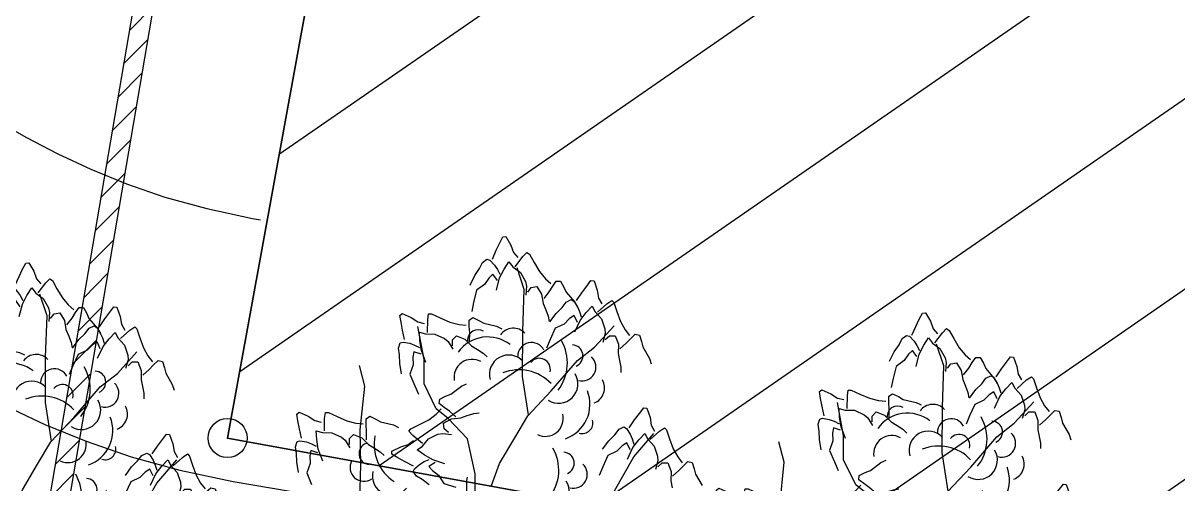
# Model space of a CAD drawing. Header units: millimetres. Extents: x 524954 to 526204, y 9523489 to 9524010.
# Drawn here: x 525939.06 to 525953.82, y 9523762.71 to 9523768.59 of the extents above; entities that cross this region are included whole.
import ezdxf

# ---------------------------------------------------------------- set-up
doc = ezdxf.new("R2010")
doc.units = ezdxf.units.MM
doc.header["$PDMODE"] = 32
doc.header["$PDSIZE"] = 0.5
doc.linetypes.add('ACAD_ISO12W100', pattern=[21, 12, -3, 0, -3, 0, -3])
for name, color, linetype in [('Arbre', 34, 'ACAD_ISO12W100'), ('Bati', 6, 'Continuous'), ('Bati_H', 1, 'Continuous'), ('Cloture', 7, 'Continuous'), ('CN_01_00', 3, 'Continuous'), ('CN_02_00', 4, 'Continuous'), ('Murs', 1, 'Continuous'), ('TopoAlt', 3, 'Continuous'), ('TOPOJIS', 7, 'Continuous')]:
    doc.layers.add(name, color=color, linetype=linetype)
doc.styles.add('Simplex 1.0', font='Simplex.shx', dxfattribs={"width": 0.99, "height": 1})

# ---------------------------------------------------------------- blocks, each defined once
blk = doc.blocks.new('TCPOINT M')
at = {"color": 0}
blk.add_point((0, 0), dxfattribs=at)
at = {"layer": 'TopoAlt', "style": 'Simplex 1.0', "width": 0.99}
blk.add_attdef('ALT', (0.15, 0.15), '', height=1, dxfattribs=at)
blk = doc.blocks.new('v088')
at = {"color": 3, "linetype": 'Continuous'}
for p, q in [((-0.024, 12.318), (0.016, 12.396)), ((0.016, 12.396), (0.055, 12.4)), ((0.055, 12.4), (0.118, 12.291)), ((-0.069, 12.224), (-0.024, 12.318)), ((0.118, 12.291), (0.152, 12.195)), ((-0.243, 12.069), (-0.188, 12.111)), ((-0.188, 12.111), (-0.15, 12.099)), ((-0.118, 12.113), (-0.069, 12.224)), ((0.152, 12.195), (0.207, 12.131)), ((0.175, 12.015), (0.272, 12.144)), ((0.272, 12.144), (0.324, 12.197)), ((0.324, 12.197), (0.356, 12.175)), ((0.356, 12.175), (0.415, 12.069)), ((-0.344, 11.901), (-0.283, 11.991)), ((-0.283, 11.991), (-0.243, 12.069)), ((-0.15, 12.099), (-0.092, 12.035)), ((-0.092, 12.035), (-0.054, 11.98)), ((-0.054, 11.98), (-0.022, 11.919)), ((-0.025, 11.872), (0.032, 11.984)), ((0.032, 11.984), (0.092, 12.078)), ((0.092, 12.078), (0.144, 12.013)), ((0.144, 12.013), (0.24, 11.942)), ((0.415, 12.069), (0.484, 11.953)), ((0.484, 11.953), (0.56, 11.862)), ((-0.403, 11.78), (-0.344, 11.901)), ((-0.162, 11.869), (-0.217, 11.788)), ((-0.112, 11.918), (-0.162, 11.869)), ((-0.054, 11.839), (-0.112, 11.918)), ((-0.066, 11.715), (-0.025, 11.872)), ((0.24, 11.942), (0.305, 11.825)), ((0.305, 11.825), (0.32, 11.765)), ((0.56, 11.862), (0.63, 11.801)), ((0.653, 11.766), (0.699, 11.829)), ((0.699, 11.829), (0.754, 11.828)), ((0.754, 11.828), (0.796, 11.754)), ((1.089, 11.768), (1.142, 11.837)), ((1.142, 11.837), (1.181, 11.833)), ((1.181, 11.833), (1.223, 11.714)), ((-0.32, 11.714), (-0.357, 11.558)), ((-0.217, 11.788), (-0.32, 11.714)), ((0.32, 11.765), (0.311, 11.65)), ((0.334, 11.69), (0.378, 11.749)), ((0.378, 11.749), (0.45, 11.762)), ((0.45, 11.762), (0.511, 11.664)), ((0.511, 11.664), (0.53, 11.547)), ((0.542, 11.608), (0.608, 11.694)), ((0.608, 11.694), (0.653, 11.766)), ((0.796, 11.754), (0.824, 11.689)), ((0.824, 11.689), (0.934, 11.561)), ((0.958, 11.583), (1.027, 11.683)), ((1.027, 11.683), (1.089, 11.768)), ((1.223, 11.714), (1.239, 11.614)), ((-0.357, 11.558), (-0.382, 11.444)), ((0.53, 11.547), (0.565, 11.463)), ((0.773, 11.494), (0.827, 11.564)), ((0.827, 11.564), (0.889, 11.595)), ((0.889, 11.595), (0.923, 11.575)), ((0.923, 11.575), (0.969, 11.502)), ((0.934, 11.561), (0.97, 11.497)), ((1.081, 11.429), (1.158, 11.51)), ((1.158, 11.51), (1.196, 11.437)), ((1.227, 11.433), (1.346, 11.541)), ((1.239, 11.614), (1.281, 11.541)), ((1.346, 11.541), (1.408, 11.583)), ((1.408, 11.583), (1.435, 11.556)), ((1.435, 11.556), (1.473, 11.441)), ((-1.299, 11.392), (-1.27, 11.417)), ((-1.285, 11.305), (-1.299, 11.392)), ((-1.27, 11.417), (-1.154, 11.366)), ((-1.154, 11.366), (-1.07, 11.309)), ((-0.943, 11.337), (-0.932, 11.411)), ((-0.932, 11.411), (-0.894, 11.412)), ((-0.894, 11.412), (-0.784, 11.361)), ((-0.413, 11.333), (-0.367, 11.365)), ((-0.367, 11.365), (-0.29, 11.329)), ((0.565, 11.463), (0.596, 11.383)), ((0.596, 11.383), (0.609, 11.315)), ((0.615, 11.31), (0.696, 11.418)), ((0.696, 11.418), (0.773, 11.494)), ((0.927, 11.391), (0.869, 11.352)), ((0.969, 11.302), (0.927, 11.391)), ((0.969, 11.502), (0.996, 11.441)), ((0.996, 11.441), (1.016, 11.375)), ((1.004, 11.329), (1.081, 11.429)), ((1.196, 11.437), (1.277, 11.348)), ((1.473, 11.441), (1.519, 11.314)), ((-1.266, 11.203), (-1.285, 11.305)), ((-1.07, 11.309), (-0.988, 11.29)), ((-0.947, 11.176), (-0.943, 11.337)), ((-0.784, 11.361), (-0.66, 11.307)), ((-0.66, 11.307), (-0.544, 11.278)), ((-0.544, 11.278), (-0.452, 11.27)), ((-0.413, 11.254), (-0.413, 11.333)), ((-0.408, 11.17), (-0.413, 11.254)), ((-0.29, 11.329), (-0.229, 11.292)), ((-0.229, 11.292), (-0.065, 11.254)), ((-0.065, 11.254), (0.001, 11.223)), ((0.685, 11.229), (0.619, 11.083)), ((0.8, 11.283), (0.685, 11.229)), ((0.869, 11.352), (0.8, 11.283)), ((0.935, 11.183), (1.004, 11.329)), ((1.277, 11.348), (1.319, 11.221)), ((1.319, 11.221), (1.323, 11.16)), ((1.519, 11.314), (1.577, 11.21)), ((-1.241, 11.084), (-1.266, 11.203)), ((-1.05, 11.179), (-0.971, 11.157)), ((-1.044, 11.067), (-1.05, 11.179)), ((-1.024, 10.943), (-1.044, 11.067)), ((-0.971, 11.157), (-0.851, 11.155)), ((-0.851, 11.155), (-0.73, 11.098)), ((-0.73, 11.098), (-0.682, 11.059)), ((-0.626, 11.08), (-0.576, 11.133)), ((-0.626, 11.006), (-0.626, 11.08)), ((-0.576, 11.133), (-0.468, 11.09)), ((-0.468, 11.09), (-0.384, 11.005)), ((-0.41, 11.061), (-0.408, 11.17)), ((0.619, 11.083), (0.573, 10.975)), ((1.323, 11.16), (1.292, 11.048)), ((1.323, 11.083), (1.377, 11.133)), ((1.377, 11.133), (1.45, 11.133)), ((1.45, 11.133), (1.492, 11.025)), ((1.577, 11.21), (1.635, 11.137)), ((1.592, 11.037), (1.65, 11.098)), ((1.65, 11.098), (1.708, 11.152)), ((1.708, 11.152), (1.762, 11.141)), ((1.762, 11.141), (1.789, 11.06)), ((-1.317, 10.975), (-1.297, 11.041)), ((-1.303, 10.889), (-1.317, 10.975)), ((-1.297, 11.041), (-1.259, 11.053)), ((-1.259, 11.053), (-1.174, 11.037)), ((-1.174, 11.037), (-1.111, 11.014)), ((-1.122, 10.929), (-1.134, 10.861)), ((-1.029, 10.899), (-1.122, 10.929)), ((-1.111, 11.014), (-1.05, 10.983)), ((-0.966, 10.792), (-1.024, 10.943)), ((-0.682, 11.059), (-0.622, 10.96)), ((-0.384, 11.005), (-0.307, 10.958)), ((-0.307, 10.958), (-0.234, 10.911)), ((1.492, 11.025), (1.489, 10.906)), ((1.512, 10.964), (1.592, 11.037)), ((1.789, 11.06), (1.804, 10.991)), ((1.804, 10.991), (1.889, 10.844)), ((-1.3, 10.78), (-1.303, 10.889)), ((-1.277, 10.647), (-1.3, 10.78)), ((-1.134, 10.861), (-1.131, 10.763)), ((-0.234, 10.911), (-0.184, 10.864)), ((1.489, 10.906), (1.508, 10.818)), ((1.508, 10.818), (1.523, 10.733)), ((1.889, 10.844), (1.912, 10.775)), ((-1.131, 10.763), (-1.171, 10.642)), ((-1.171, 10.642), (-1.109, 10.494)), ((1.523, 10.733), (1.523, 10.664)), ((-1.109, 10.494), (-1.063, 10.387)), ((-0.648, 10.385), (-0.514, 10.488)), ((-0.514, 10.488), (-0.448, 10.519)), ((-0.791, 10.323), (-0.715, 10.36)), ((-0.715, 10.36), (-0.648, 10.385)), ((-0.836, 10.131), (-0.771, 10.198)), ((-0.796, 10.268), (-0.791, 10.323)), ((-0.735, 10.218), (-0.796, 10.268)), ((-0.666, 10.169), (-0.735, 10.218)), ((1.762, 10.142), (1.816, 10.212)), ((1.816, 10.212), (1.854, 10.208)), ((1.854, 10.208), (1.896, 10.089)), ((-2.616, 10.132), (-2.587, 10.158)), ((-2.603, 10.046), (-2.616, 10.132)), ((-2.583, 9.943), (-2.603, 10.046)), ((-2.587, 10.158), (-2.471, 10.107)), ((-2.471, 10.107), (-2.388, 10.049)), ((-2.388, 10.049), (-2.306, 10.03)), ((-2.264, 9.917), (-2.261, 10.077)), ((-2.261, 10.077), (-2.249, 10.151)), ((-2.249, 10.151), (-2.211, 10.152)), ((-2.211, 10.152), (-2.101, 10.101)), ((-2.101, 10.101), (-1.977, 10.047)), ((-1.977, 10.047), (-1.862, 10.018)), ((-1.731, 9.995), (-1.73, 10.074)), ((-1.73, 10.074), (-1.685, 10.105)), ((-1.685, 10.105), (-1.608, 10.069)), ((-1.608, 10.069), (-1.547, 10.033)), ((-1.051, 9.998), (-0.931, 10.06)), ((-0.931, 10.06), (-0.836, 10.131)), ((-0.743, 10.015), (-0.642, 10.071)), ((-0.583, 10.098), (-0.666, 10.169)), ((-0.642, 10.071), (-0.523, 10.083)), ((-0.523, 10.083), (-0.438, 10.113)), ((-0.438, 10.113), (-0.356, 10.14)), ((-0.356, 10.14), (-0.287, 10.149)), ((1.631, 9.958), (1.7, 10.058)), ((1.7, 10.058), (1.762, 10.142)), ((1.896, 10.089), (1.912, 9.989)), ((-2.558, 9.824), (-2.583, 9.943)), ((-2.368, 9.919), (-2.288, 9.897)), ((-2.362, 9.808), (-2.368, 9.919)), ((-2.288, 9.897), (-2.168, 9.895)), ((-2.168, 9.895), (-2.047, 9.839)), ((-1.862, 10.018), (-1.769, 10.01)), ((-1.725, 9.911), (-1.731, 9.995)), ((-1.728, 9.802), (-1.725, 9.911)), ((-1.547, 10.033), (-1.382, 9.994)), ((-1.382, 9.994), (-1.316, 9.963)), ((-1.184, 9.915), (-1.161, 9.945)), ((-1.134, 9.859), (-1.184, 9.915)), ((-1.161, 9.945), (-1.051, 9.998)), ((-0.814, 9.874), (-0.753, 9.886)), ((-0.753, 9.886), (-0.639, 9.87)), ((-0.734, 9.943), (-0.743, 10.015)), ((-0.677, 9.896), (-0.734, 9.943)), ((1.446, 9.869), (1.5, 9.939)), ((1.5, 9.939), (1.562, 9.969)), ((1.562, 9.969), (1.596, 9.95)), ((1.596, 9.95), (1.643, 9.877)), ((1.9, 9.808), (2.019, 9.915)), ((1.912, 9.989), (1.954, 9.915)), ((2.019, 9.915), (2.081, 9.958)), ((2.081, 9.958), (2.108, 9.931)), ((2.108, 9.931), (2.146, 9.815)), ((-2.634, 9.715), (-2.614, 9.781)), ((-2.614, 9.781), (-2.576, 9.793)), ((-2.576, 9.793), (-2.492, 9.777)), ((-2.492, 9.777), (-2.428, 9.754)), ((-2.428, 9.754), (-2.368, 9.723)), ((-2.342, 9.683), (-2.362, 9.808)), ((-2.047, 9.839), (-2, 9.799)), ((-2, 9.799), (-1.94, 9.7)), ((-1.944, 9.746), (-1.943, 9.82)), ((-1.943, 9.82), (-1.893, 9.873)), ((-1.893, 9.873), (-1.786, 9.83)), ((-1.786, 9.83), (-1.702, 9.745)), ((-1.702, 9.745), (-1.624, 9.699)), ((-1.289, 9.715), (-1.192, 9.743)), ((-1.192, 9.743), (-1.125, 9.794)), ((-1.012, 9.755), (-1.134, 9.859)), ((-1.011, 9.724), (-0.934, 9.816)), ((-0.934, 9.816), (-0.814, 9.874)), ((1.289, 9.685), (1.369, 9.792)), ((1.369, 9.792), (1.446, 9.869)), ((1.6, 9.765), (1.542, 9.727)), ((1.643, 9.677), (1.6, 9.765)), ((1.643, 9.877), (1.669, 9.815)), ((1.669, 9.815), (1.689, 9.75)), ((1.677, 9.704), (1.754, 9.804)), ((1.754, 9.804), (1.831, 9.885)), ((1.831, 9.885), (1.869, 9.812)), ((1.869, 9.812), (1.95, 9.723)), ((2.146, 9.815), (2.193, 9.689)), ((-2.621, 9.629), (-2.634, 9.715)), ((-2.617, 9.52), (-2.621, 9.629)), ((-2.439, 9.669), (-2.451, 9.601)), ((-2.451, 9.601), (-2.448, 9.503)), ((-2.346, 9.639), (-2.439, 9.669)), ((-2.283, 9.532), (-2.342, 9.683)), ((-1.624, 9.699), (-1.552, 9.652)), ((-1.552, 9.652), (-1.502, 9.604)), ((-1.402, 9.657), (-1.289, 9.715)), ((-1.401, 9.619), (-1.402, 9.657)), ((-1.325, 9.574), (-1.401, 9.619)), ((-1.079, 9.676), (-1.011, 9.724)), ((-0.989, 9.611), (-1.079, 9.676)), ((-0.88, 9.547), (-0.989, 9.611)), ((1.358, 9.604), (1.292, 9.458)), ((1.473, 9.658), (1.358, 9.604)), ((1.542, 9.727), (1.473, 9.658)), ((1.608, 9.558), (1.677, 9.704)), ((1.95, 9.723), (1.993, 9.596)), ((1.993, 9.596), (1.996, 9.535)), ((2.193, 9.689), (2.25, 9.585)), ((-2.595, 9.387), (-2.617, 9.52)), ((-2.448, 9.503), (-2.488, 9.382)), ((-1.233, 9.524), (-1.325, 9.574)), ((-1.125, 9.469), (-1.233, 9.524)), ((-1.113, 9.435), (-1.047, 9.49)), ((-1.047, 9.49), (-0.989, 9.525)), ((-0.989, 9.525), (-0.927, 9.553)), ((-0.848, 9.516), (-0.931, 9.463)), ((-0.931, 9.463), (-0.885, 9.411)), ((-0.726, 9.498), (-0.88, 9.547)), ((1.292, 9.458), (1.246, 9.35)), ((1.996, 9.535), (1.966, 9.423)), ((1.996, 9.458), (2.05, 9.508)), ((2.05, 9.508), (2.123, 9.508)), ((2.123, 9.508), (2.166, 9.4)), ((2.25, 9.585), (2.308, 9.512)), ((2.266, 9.412), (2.323, 9.473)), ((2.323, 9.473), (2.381, 9.527)), ((2.381, 9.527), (2.435, 9.515)), ((2.435, 9.515), (2.462, 9.435)), ((-2.488, 9.382), (-2.427, 9.234)), ((-1.128, 9.398), (-1.113, 9.435)), ((-1.089, 9.341), (-1.128, 9.398)), ((-1.014, 9.297), (-1.089, 9.341)), ((-0.927, 9.231), (-1.014, 9.297)), ((-0.885, 9.411), (-0.807, 9.351)), ((-0.807, 9.351), (-0.739, 9.244)), ((2.166, 9.4), (2.162, 9.281)), ((2.185, 9.338), (2.266, 9.412)), ((2.462, 9.435), (2.477, 9.365)), ((2.477, 9.365), (2.562, 9.219)), ((-0.739, 9.244), (-0.586, 9.198)), ((2.162, 9.281), (2.181, 9.192))]:
    blk.add_line(p, q, dxfattribs=at)
at = {"linetype": 'Continuous'}
for p, q in [((0.29, 11.722), (0.197, 12)), ((0.27, 11.193), (0.29, 11.722)), ((-0.991, 10.831), (-1.069, 11.252)), ((1.188, 10.988), (1.437, 11.261)), ((0.269, 10.614), (0.27, 11.193)), ((0.968, 10.816), (1.188, 10.988)), ((-0.991, 10.52), (-0.991, 10.831)), ((0.634, 10.429), (0.968, 10.816)), ((-1.749, 10.491), (-1.817, 10.751)), ((-1.806, 9.931), (-1.749, 10.491)), ((-0.835, 10.2), (-0.991, 10.52)), ((0.345, 10.122), (0.269, 10.614)), ((0.336, 10.112), (0.634, 10.429)), ((-0.683, 10.078), (-0.835, 10.2)), ((-0.435, 9.816), (-0.683, 10.078)), ((0.168, 9.829), (0.336, 10.112)), ((-1.797, 9.483), (-1.806, 9.931)), ((-0.339, 9.37), (-0.435, 9.816)), ((-0.025, 9.501), (0.168, 9.829)), ((1.69, 9.587), (1.945, 9.885)), ((-1.812, 9.035), (-1.797, 9.483)), ((-0.131, 9.219), (-0.025, 9.501)), ((1.444, 9.153), (1.69, 9.587)), ((-0.337, 8.979), (-0.339, 9.37))]:
    blk.add_line(p, q, dxfattribs=at)
at = {"color": 3, "linetype": 'Continuous'}
for centre, major_axis, start_param, end_param in [((-0.3, 11.072), (0.0964, 0.0964), 0.254619, 2.377018), ((0.15, 11.024), (0.145, 0.145), 6.263619, 7.998733), ((-0.176, 10.651), (0.33, 0.33), 0.12682, 1.733702), ((0.275, 10.786), (0.4, 0.4), 4.836335, 6.022049), ((0.383, 10.87), (-0.125, 0.125), 4.396235, 7.060094), ((0.899, 10.876), (0.099, 0.099), 4.31771, 7.031286), ((-0.376, 10.6), (0.164, 0.164), 0.282297, 2.520721), ((0.091, 10.641), (0.174, 0.174), 6.236163, 8.918901), ((0.483, 10.705), (-0.099, 0.099), 3.680741, 6.394318), ((1.029, 10.733), (-0.125, 0.125), 2.081137, 4.744996), ((0.223, 10.132), (-0.4, 0.4), 4.689978, 5.875693), ((0.728, 10.517), (-0.174, 0.174), 1.793126, 4.475865), ((1.111, 10.467), (-0.145, 0.145), 2.713295, 4.448408), ((0.662, 10.258), (-0.33, 0.33), 2.69514, 4.302022), ((0.557, 10.08), (0.164, 0.164), 3.478918, 5.717341), ((1.031, 10.021), (0.0964, 0.0964), 3.62262, 5.745019), ((-1.682, 9.628), (-0.099, 0.099), -0.421529, 2.292047), ((-1.063, 9.743), (0.4, 0.4), 2.158504, 3.344219), ((0.165, 9.415), (0.4, 0.4), 4.836335, 6.022049), ((0.788, 9.505), (-0.099, 0.099), 2.746913, 5.46049), ((-1.76, 9.451), (-0.125, 0.125), 0.293965, 2.957824), ((0.918, 9.363), (0.125, 0.125), 3.651933, 6.315792), ((-1.405, 9.343), (0.174, 0.174), 2.133893, 4.816631), ((0.115, 9.214), (-0.4, 0.4), 0.587708, 1.773422), ((0.617, 9.147), (-0.174, 0.174), 1.793126, 4.475865)]:
    blk.add_ellipse(centre, major_axis=major_axis, ratio=1, start_param=start_param, end_param=end_param, dxfattribs=at)

msp = doc.modelspace()

# ---------------------------------------------------------------- hatches: boundary and pattern name
at = {"layer": 'Bati_H'}
h = msp.add_hatch(dxfattribs=at)
h.set_pattern_fill('_U', color=256, scale=2, angle=214.6682, style=0, pattern_type=0)
h.set_pattern_definition([(214.668219253, (0, 0), (1.13764682022, -1.6449193635), [])])
h.paths.add_polyline_path([(525955.46, 9523760.781), (525941.676, 9523763.294), (525944.009, 9523776.091), (525956.042, 9523773.898), (525955.748, 9523772.288), (525957.5, 9523771.968), (525957.5, 9523771.968)])
at = {"layer": 'Murs'}
h = msp.add_hatch(dxfattribs=at)
h.set_pattern_fill('_U', color=256, scale=0.25, angle=45, style=0, pattern_type=0)
h.set_pattern_definition([(45, (0, 0), (-0.1767766952966, 0.1767766952966), [])])
h.paths.add_polyline_path([(525943.497, 9523786.499), (525939.15, 9523761.062), (525959.522, 9523757.313), (525960.624, 9523764.431), (525961.465, 9523772.198), (525963.029, 9523784.147)])
h.paths.add_polyline_path([(525943.703, 9523786.222), (525939.438, 9523761.264), (525959.315, 9523757.605), (525960.376, 9523764.463), (525961.217, 9523772.228), (525962.748, 9523783.929)], flags=0)

# ---------------------------------------------------------------- linework, layer by layer
at = {"layer": 'Bati', "flags": 128}
msp.add_lwpolyline([(525955.46, 9523760.781), (525941.676, 9523763.294), (525944.009, 9523776.091), (525956.042, 9523773.898), (525955.748, 9523772.288), (525957.5, 9523771.968), (525957.5, 9523771.968)], close=True, dxfattribs=at)
at = {"layer": 'Cloture', "flags": 128}
for points in [[(525943.497, 9523786.499), (525939.15, 9523761.062), (525959.522, 9523757.313), (525960.624, 9523764.431), (525961.465, 9523772.198), (525963.029, 9523784.147)], [(525943.703, 9523786.222), (525939.438, 9523761.264), (525959.315, 9523757.605), (525960.376, 9523764.463), (525961.217, 9523772.228), (525962.748, 9523783.929)]]:
    msp.add_lwpolyline(points, close=True, dxfattribs=at)
msp.add_lwpolyline([(525956.042, 9523773.898), (525944.009, 9523776.091), (525941.676, 9523763.294), (525955.46, 9523760.781), (525957.5, 9523771.968), (525955.748, 9523772.288), (525956.042, 9523773.898)], dxfattribs=at)
at = {"layer": 'CN_01_00', "elevation": 293, "flags": 128}
msp.add_lwpolyline([(525935.882, 9523768.708), (525936.376, 9523768.527), (525936.822, 9523768.344), (525937.232, 9523768.156), (525937.617, 9523767.963), (525937.988, 9523767.763), (525938.355, 9523767.556), (525938.726, 9523767.344), (525939.107, 9523767.132), (525939.506, 9523766.925), (525939.929, 9523766.726), (525940.383, 9523766.54), (525940.874, 9523766.371), (525941.41, 9523766.224), (525941.996, 9523766.099), (525942.097, 9523766.082)], dxfattribs=at)
at = {"layer": 'CN_02_00', "elevation": 292, "flags": 128}
msp.add_lwpolyline([(525938.849, 9523763.7), (525939.341, 9523763.468), (525939.87, 9523763.252), (525940.442, 9523763.055), (525941.067, 9523762.884), (525941.747, 9523762.739), (525942.475, 9523762.616)], dxfattribs=at)

# ---------------------------------------------------------------- block references
at = {"layer": 'Arbre'}
for p in [(525945.177, 9523753.467), (525939.081, 9523753.132), (525950.538, 9523752.494)]:
    msp.add_blockref('v088', p, dxfattribs=at)
at = {"layer": 'TOPOJIS'}
msp.add_blockref('TCPOINT M', (525941.676, 9523763.294), dxfattribs=at)

doc.saveas('drawing.dxf')
